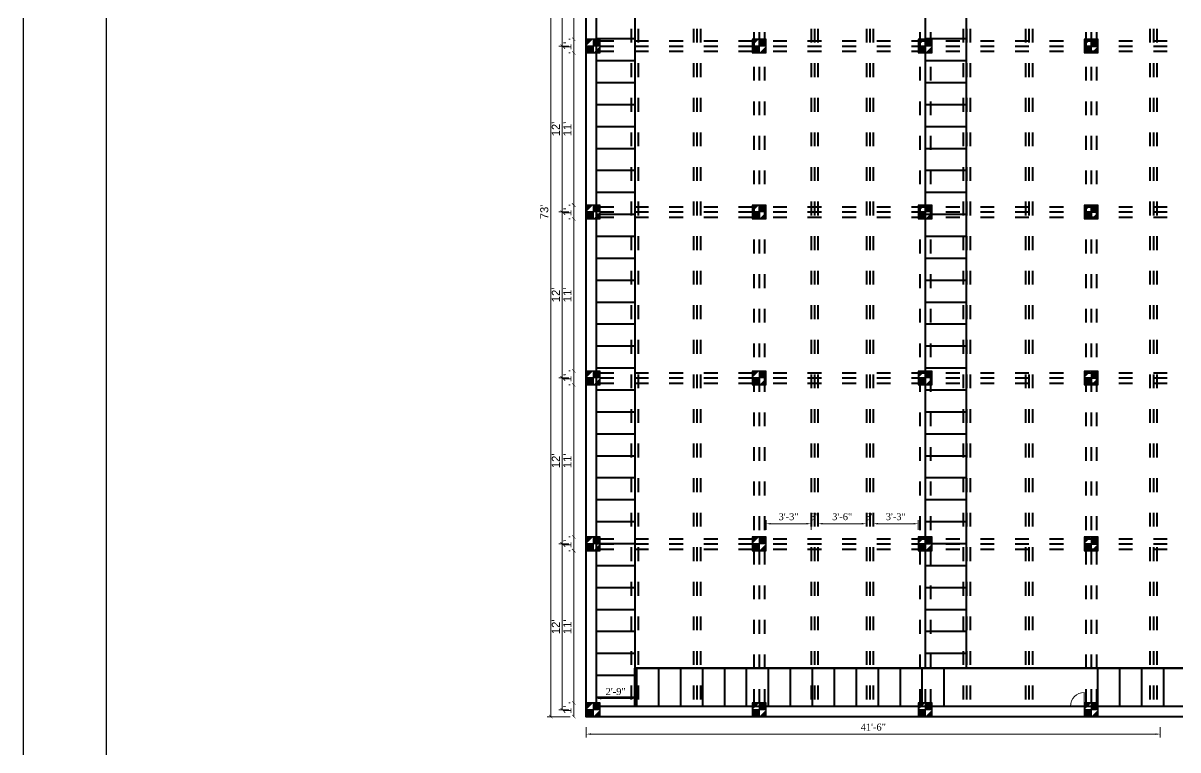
# Model space of a CAD drawing. Extents: x -2338379 to 930990, y -818978 to 106940.
# Drawn here: x 361562 to 362563, y -198416 to -197786 of the extents above; entities that cross this region are included whole.
import ezdxf

# ---------------------------------------------------------------- set-up
doc = ezdxf.new("R2010")
doc.units = 0
doc.header["$MEASUREMENT"] = 0
doc.header["$PDMODE"] = 34
doc.linetypes.add('ACAD_ISO03W100', pattern=[30, 12, -18])
doc.layers.get('0').update_dxf_attribs({"linetype": 'CONTINUOUS', "lineweight": 30})
doc.layers.get('DEFPOINTS').update_dxf_attribs({"linetype": 'CONTINUOUS'})
doc.layers.add('dotline', color=113, linetype='ACAD_ISO03W100')
doc.layers.add('pillar12', color=7, linetype='CONTINUOUS')
doc.layers.add('way', color=252, linetype='CONTINUOUS', lineweight=120)
doc.layers.add('win&doors', color=4, linetype='CONTINUOUS', lineweight=20)
doc.styles.get("Standard").update_dxf_attribs({"font": 'times.ttf', "height": 6})
doc.styles.add('style1', font='arial.ttf')
doc.dimstyles.new('DIM1', dxfattribs={"dimscale": 0, "dimtxt": 7, "dimasz": 3, "dimexe": 3, "dimexo": 15, "dimgap": 2, "dimtad": 1, "dimdec": 0, "dimzin": 0, "dimdsep": 46, "dimlunit": 4, "dimtxsty": 'style1', "dimblk1": 'ARCHTICK', "dimblk2": 'ARCHTICK', "dimsah": 1, "dimcen": 0, "dimclrd": 6, "dimclre": 6, "dimclrt": 256, "dimadec": 0, "dimazin": 0, "dimtfac": 0.333333, "dimtdec": 0, "dimtofl": 0, "dimtmove": 2, "dimatfit": 3, "dimldrblk": 'ARCHTICK', "dimfxl": 1, "dimtolj": 1, "dimtzin": 0, "dimlwd": 13, "dimlwe": 13, "dimarcsym": 0})
doc.dimstyles.new('Standard$0', dxfattribs={"dimtxt": 6, "dimasz": 4, "dimexe": 3, "dimexo": 6, "dimgap": 3, "dimtad": 1, "dimdec": 1, "dimzin": 0, "dimdsep": 46, "dimlunit": 4, "dimtxsty": 'Standard', "dimcen": 0.09, "dimclrd": 6, "dimclre": 6, "dimclrt": 7, "dimadec": 0, "dimazin": 0, "dimtfac": 1, "dimtdec": 1, "dimtix": 1, "dimtofl": 0, "dimtmove": 1, "dimatfit": 3, "dimfxl": 1, "dimtolj": 1, "dimtzin": 0, "dimlwd": 18, "dimlwe": 18, "dimarcsym": 0})
pattern_1 = [(0, (356074.154, -201875.79), (0, 19.05), [])]

# ---------------------------------------------------------------- blocks, each defined once
blk = doc.blocks.new('pill12')
h = blk.add_hatch(color=5)
h.paths.add_polyline_path([(-6, -6), (6, -6), (6, 6), (-6, 6)], flags=17)
edge = h.paths.add_edge_path(flags=17)
edge.add_line((6, 0), (-6, 0))
edge.add_line((0, 6), (0, -6))
for p, q in [((6, 0), (-6, 0)), ((0, 6), (0, -6))]:
    blk.add_line(p, q)
blk.add_lwpolyline([(-6, -6), (6, -6), (6, 6), (-6, 6)], close=True)
blk = doc.blocks.new('door')
at = {"layer": 'win&doors'}
for p, q in [((0, 0), (0, 12)), ((-12, 0), (0, 0))]:
    blk.add_line(p, q, dxfattribs=at)
at = {"layer": 'win&doors', "const_width": 0.125}
blk.add_lwpolyline([(-12, 0), (0, 0)], dxfattribs=at)
at = {"layer": 'win&doors'}
blk.add_arc((0, 0), 12, 90, 180, dxfattribs=at)
blk = doc.blocks.new('_ARCHTICK')
at = {"color": 0, "linetype": 'ByBlock', "const_width": 0.15}
blk.add_lwpolyline([(-0.5, -0.5), (0.5, 0.5)], dxfattribs=at)
blk = doc.blocks.new('*D39')
at = {"color": 6, "lineweight": 13, "transparency": 16777216}
for p, q in [((362035.1, -197667.5), (362036.2, -197667.5)), ((362039.2, -197667.5), (362039.2, -197799.5)), ((362035.1, -197799.5), (362036.2, -197799.5))]:
    blk.add_line(p, q, dxfattribs=at)
at = {"layer": 'DEFPOINTS', "color": 0, "lineweight": 30, "transparency": 16777216}
for p in [(362050.1, -197667.5), (362039.2, -197799.5), (362050.1, -197799.5)]:
    blk.add_point(p, dxfattribs=at)
at = {"color": 6, "lineweight": 13, "transparency": 16777216, "xscale": 3, "yscale": 3, "zscale": 3}
for p, rotation in [((362039.2, -197667.5), 90), ((362039.2, -197799.5), 270)]:
    blk.add_blockref('_ARCHTICK', p, dxfattribs=dict(at, rotation=rotation))
at = {"lineweight": 40, "transparency": 16777216, "insert": (362033.7, -197733.5), "char_height": 7, "attachment_point": 5, "rotation": 90, "style": 'style1'}
blk.add_mtext("\\A1;11'", dxfattribs=at)
blk = doc.blocks.new('*D40')
at = {"color": 6, "lineweight": 13, "transparency": 16777216}
for p, q in [((362035.1, -197799.5), (362036.2, -197799.5)), ((362039.2, -197799.5), (362039.2, -197811.5)), ((362035.1, -197811.5), (362036.2, -197811.5))]:
    blk.add_line(p, q, dxfattribs=at)
at = {"layer": 'DEFPOINTS', "color": 0, "lineweight": 30, "transparency": 16777216}
for p in [(362050.1, -197799.5), (362039.2, -197811.5), (362050.1, -197811.5)]:
    blk.add_point(p, dxfattribs=at)
at = {"color": 6, "lineweight": 13, "transparency": 16777216, "xscale": 3, "yscale": 3, "zscale": 3}
for p, rotation in [((362039.2, -197799.5), 90), ((362039.2, -197811.5), 270)]:
    blk.add_blockref('_ARCHTICK', p, dxfattribs=dict(at, rotation=rotation))
at = {"lineweight": 40, "transparency": 16777216, "insert": (362033.7, -197805.5), "char_height": 7, "attachment_point": 5, "rotation": 90, "style": 'style1'}
blk.add_mtext("\\A1;1'", dxfattribs=at)
blk = doc.blocks.new('*D41')
at = {"color": 6, "lineweight": 13, "transparency": 16777216}
for p, q in [((362035.1, -197811.5), (362036.2, -197811.5)), ((362039.2, -197811.5), (362039.2, -197943.5)), ((362035.1, -197943.5), (362036.2, -197943.5))]:
    blk.add_line(p, q, dxfattribs=at)
at = {"layer": 'DEFPOINTS', "color": 0, "lineweight": 30, "transparency": 16777216}
for p in [(362050.1, -197811.5), (362039.2, -197943.5), (362050.1, -197943.5)]:
    blk.add_point(p, dxfattribs=at)
at = {"color": 6, "lineweight": 13, "transparency": 16777216, "xscale": 3, "yscale": 3, "zscale": 3}
for p, rotation in [((362039.2, -197811.5), 90), ((362039.2, -197943.5), 270)]:
    blk.add_blockref('_ARCHTICK', p, dxfattribs=dict(at, rotation=rotation))
at = {"lineweight": 40, "transparency": 16777216, "insert": (362033.7, -197877.5), "char_height": 7, "attachment_point": 5, "rotation": 90, "style": 'style1'}
blk.add_mtext("\\A1;11'", dxfattribs=at)
blk = doc.blocks.new('*D42')
at = {"color": 6, "lineweight": 13, "transparency": 16777216}
for p, q in [((362035.1, -197943.5), (362036.2, -197943.5)), ((362039.2, -197943.5), (362039.2, -197955.5)), ((362035.1, -197955.5), (362036.2, -197955.5))]:
    blk.add_line(p, q, dxfattribs=at)
at = {"layer": 'DEFPOINTS', "color": 0, "lineweight": 30, "transparency": 16777216}
for p in [(362050.1, -197943.5), (362039.2, -197955.5), (362050.1, -197955.5)]:
    blk.add_point(p, dxfattribs=at)
at = {"color": 6, "lineweight": 13, "transparency": 16777216, "xscale": 3, "yscale": 3, "zscale": 3}
for p, rotation in [((362039.2, -197943.5), 90), ((362039.2, -197955.5), 270)]:
    blk.add_blockref('_ARCHTICK', p, dxfattribs=dict(at, rotation=rotation))
at = {"lineweight": 40, "transparency": 16777216, "insert": (362033.7, -197949.5), "char_height": 7, "attachment_point": 5, "rotation": 90, "style": 'style1'}
blk.add_mtext("\\A1;1'", dxfattribs=at)
blk = doc.blocks.new('*D43')
at = {"color": 6, "lineweight": 13, "transparency": 16777216}
for p, q in [((362035.1, -197955.5), (362036.2, -197955.5)), ((362039.2, -197955.5), (362039.2, -198087.5)), ((362035.1, -198087.5), (362036.2, -198087.5))]:
    blk.add_line(p, q, dxfattribs=at)
at = {"layer": 'DEFPOINTS', "color": 0, "lineweight": 30, "transparency": 16777216}
for p in [(362050.1, -197955.5), (362039.2, -198087.5), (362050.1, -198087.5)]:
    blk.add_point(p, dxfattribs=at)
at = {"color": 6, "lineweight": 13, "transparency": 16777216, "xscale": 3, "yscale": 3, "zscale": 3}
for p, rotation in [((362039.2, -197955.5), 90), ((362039.2, -198087.5), 270)]:
    blk.add_blockref('_ARCHTICK', p, dxfattribs=dict(at, rotation=rotation))
at = {"lineweight": 40, "transparency": 16777216, "insert": (362033.7, -198021.5), "char_height": 7, "attachment_point": 5, "rotation": 90, "style": 'style1'}
blk.add_mtext("\\A1;11'", dxfattribs=at)
blk = doc.blocks.new('*D44')
at = {"color": 6, "lineweight": 13, "transparency": 16777216}
for p, q in [((362035.1, -198087.5), (362036.2, -198087.5)), ((362039.2, -198087.5), (362039.2, -198099.5)), ((362035.1, -198099.5), (362036.2, -198099.5))]:
    blk.add_line(p, q, dxfattribs=at)
at = {"layer": 'DEFPOINTS', "color": 0, "lineweight": 30, "transparency": 16777216}
for p in [(362050.1, -198087.5), (362039.2, -198099.5), (362050.1, -198099.5)]:
    blk.add_point(p, dxfattribs=at)
at = {"color": 6, "lineweight": 13, "transparency": 16777216, "xscale": 3, "yscale": 3, "zscale": 3}
for p, rotation in [((362039.2, -198087.5), 90), ((362039.2, -198099.5), 270)]:
    blk.add_blockref('_ARCHTICK', p, dxfattribs=dict(at, rotation=rotation))
at = {"lineweight": 40, "transparency": 16777216, "insert": (362033.7, -198093.5), "char_height": 7, "attachment_point": 5, "rotation": 90, "style": 'style1'}
blk.add_mtext("\\A1;1'", dxfattribs=at)
blk = doc.blocks.new('*D45')
at = {"color": 6, "lineweight": 13, "transparency": 16777216}
for p, q in [((362035.1, -198099.5), (362036.2, -198099.5)), ((362039.2, -198099.5), (362039.2, -198231.5)), ((362035.1, -198231.5), (362036.2, -198231.5))]:
    blk.add_line(p, q, dxfattribs=at)
at = {"layer": 'DEFPOINTS', "color": 0, "lineweight": 30, "transparency": 16777216}
for p in [(362050.1, -198099.5), (362039.2, -198231.5), (362050.1, -198231.5)]:
    blk.add_point(p, dxfattribs=at)
at = {"color": 6, "lineweight": 13, "transparency": 16777216, "xscale": 3, "yscale": 3, "zscale": 3}
for p, rotation in [((362039.2, -198099.5), 90), ((362039.2, -198231.5), 270)]:
    blk.add_blockref('_ARCHTICK', p, dxfattribs=dict(at, rotation=rotation))
at = {"lineweight": 40, "transparency": 16777216, "insert": (362033.7, -198165.5), "char_height": 7, "attachment_point": 5, "rotation": 90, "style": 'style1'}
blk.add_mtext("\\A1;11'", dxfattribs=at)
blk = doc.blocks.new('*D46')
at = {"color": 6, "lineweight": 13, "transparency": 16777216}
for p, q in [((362035.1, -198231.5), (362036.2, -198231.5)), ((362039.2, -198231.5), (362039.2, -198243.5)), ((362035.1, -198243.5), (362036.2, -198243.5))]:
    blk.add_line(p, q, dxfattribs=at)
at = {"layer": 'DEFPOINTS', "color": 0, "lineweight": 30, "transparency": 16777216}
for p in [(362050.1, -198231.5), (362039.2, -198243.5), (362050.1, -198243.5)]:
    blk.add_point(p, dxfattribs=at)
at = {"color": 6, "lineweight": 13, "transparency": 16777216, "xscale": 3, "yscale": 3, "zscale": 3}
for p, rotation in [((362039.2, -198231.5), 90), ((362039.2, -198243.5), 270)]:
    blk.add_blockref('_ARCHTICK', p, dxfattribs=dict(at, rotation=rotation))
at = {"lineweight": 40, "transparency": 16777216, "insert": (362033.7, -198237.5), "char_height": 7, "attachment_point": 5, "rotation": 90, "style": 'style1'}
blk.add_mtext("\\A1;1'", dxfattribs=at)
blk = doc.blocks.new('*D47')
at = {"color": 6, "lineweight": 13, "transparency": 16777216}
for p, q in [((362035.1, -198243.5), (362036.2, -198243.5)), ((362039.2, -198243.5), (362039.2, -198375.5)), ((362035.1, -198375.5), (362036.2, -198375.5))]:
    blk.add_line(p, q, dxfattribs=at)
at = {"layer": 'DEFPOINTS', "color": 0, "lineweight": 30, "transparency": 16777216}
for p in [(362050.1, -198243.5), (362039.2, -198375.5), (362050.1, -198375.5)]:
    blk.add_point(p, dxfattribs=at)
at = {"color": 6, "lineweight": 13, "transparency": 16777216, "xscale": 3, "yscale": 3, "zscale": 3}
for p, rotation in [((362039.2, -198243.5), 90), ((362039.2, -198375.5), 270)]:
    blk.add_blockref('_ARCHTICK', p, dxfattribs=dict(at, rotation=rotation))
at = {"lineweight": 40, "transparency": 16777216, "insert": (362033.7, -198309.5), "char_height": 7, "attachment_point": 5, "rotation": 90, "style": 'style1'}
blk.add_mtext("\\A1;11'", dxfattribs=at)
blk = doc.blocks.new('*D48')
at = {"color": 6, "lineweight": 13, "transparency": 16777216}
for p, q in [((362035.1, -198375.5), (362036.2, -198375.5)), ((362039.2, -198375.5), (362039.2, -198387.5)), ((362035.1, -198387.5), (362036.2, -198387.5))]:
    blk.add_line(p, q, dxfattribs=at)
at = {"layer": 'DEFPOINTS', "color": 0, "lineweight": 30, "transparency": 16777216}
for p in [(362050.1, -198375.5), (362039.2, -198387.5), (362050.1, -198387.5)]:
    blk.add_point(p, dxfattribs=at)
at = {"color": 6, "lineweight": 13, "transparency": 16777216, "xscale": 3, "yscale": 3, "zscale": 3}
for p, rotation in [((362039.2, -198375.5), 90), ((362039.2, -198387.5), 270)]:
    blk.add_blockref('_ARCHTICK', p, dxfattribs=dict(at, rotation=rotation))
at = {"lineweight": 40, "transparency": 16777216, "insert": (362033.7, -198381.5), "char_height": 7, "attachment_point": 5, "rotation": 90, "style": 'style1'}
blk.add_mtext("\\A1;1'", dxfattribs=at)
blk = doc.blocks.new('*D50')
at = {"color": 6, "lineweight": 13, "transparency": 16777216}
for p, q in [((362035.1, -197661.5), (362026.2, -197661.5)), ((362029.2, -197661.5), (362029.2, -197805.5)), ((362035.1, -197805.5), (362026.2, -197805.5))]:
    blk.add_line(p, q, dxfattribs=at)
at = {"layer": 'DEFPOINTS', "color": 0, "lineweight": 30, "transparency": 16777216}
for p in [(362050.1, -197661.5), (362029.2, -197805.5), (362050.1, -197805.5)]:
    blk.add_point(p, dxfattribs=at)
at = {"color": 6, "lineweight": 13, "transparency": 16777216, "xscale": 3, "yscale": 3, "zscale": 3}
for p, rotation in [((362029.2, -197661.5), 90), ((362029.2, -197805.5), 270)]:
    blk.add_blockref('_ARCHTICK', p, dxfattribs=dict(at, rotation=rotation))
at = {"lineweight": 40, "transparency": 16777216, "insert": (362023.7, -197733.5), "char_height": 7, "attachment_point": 5, "rotation": 90, "style": 'style1'}
blk.add_mtext("\\A1;12'", dxfattribs=at)
blk = doc.blocks.new('*D51')
at = {"color": 6, "lineweight": 13, "transparency": 16777216}
for p, q in [((362035.1, -197805.5), (362026.2, -197805.5)), ((362029.2, -197805.5), (362029.2, -197949.5)), ((362035.1, -197949.5), (362026.2, -197949.5))]:
    blk.add_line(p, q, dxfattribs=at)
at = {"layer": 'DEFPOINTS', "color": 0, "lineweight": 30, "transparency": 16777216}
for p in [(362050.1, -197805.5), (362029.2, -197949.5), (362050.1, -197949.5)]:
    blk.add_point(p, dxfattribs=at)
at = {"color": 6, "lineweight": 13, "transparency": 16777216, "xscale": 3, "yscale": 3, "zscale": 3}
for p, rotation in [((362029.2, -197805.5), 90), ((362029.2, -197949.5), 270)]:
    blk.add_blockref('_ARCHTICK', p, dxfattribs=dict(at, rotation=rotation))
at = {"lineweight": 40, "transparency": 16777216, "insert": (362023.7, -197877.5), "char_height": 7, "attachment_point": 5, "rotation": 90, "style": 'style1'}
blk.add_mtext("\\A1;12'", dxfattribs=at)
blk = doc.blocks.new('*D52')
at = {"color": 6, "lineweight": 13, "transparency": 16777216}
for p, q in [((362035.1, -197949.5), (362026.2, -197949.5)), ((362029.2, -197949.5), (362029.2, -198093.5)), ((362035.1, -198093.5), (362026.2, -198093.5))]:
    blk.add_line(p, q, dxfattribs=at)
at = {"layer": 'DEFPOINTS', "color": 0, "lineweight": 30, "transparency": 16777216}
for p in [(362050.1, -197949.5), (362029.2, -198093.5), (362050.1, -198093.5)]:
    blk.add_point(p, dxfattribs=at)
at = {"color": 6, "lineweight": 13, "transparency": 16777216, "xscale": 3, "yscale": 3, "zscale": 3}
for p, rotation in [((362029.2, -197949.5), 90), ((362029.2, -198093.5), 270)]:
    blk.add_blockref('_ARCHTICK', p, dxfattribs=dict(at, rotation=rotation))
at = {"lineweight": 40, "transparency": 16777216, "insert": (362023.7, -198021.5), "char_height": 7, "attachment_point": 5, "rotation": 90, "style": 'style1'}
blk.add_mtext("\\A1;12'", dxfattribs=at)
blk = doc.blocks.new('*D53')
at = {"color": 6, "lineweight": 13, "transparency": 16777216}
for p, q in [((362035.1, -198093.5), (362026.2, -198093.5)), ((362029.2, -198093.5), (362029.2, -198237.5)), ((362035.1, -198237.5), (362026.2, -198237.5))]:
    blk.add_line(p, q, dxfattribs=at)
at = {"layer": 'DEFPOINTS', "color": 0, "lineweight": 30, "transparency": 16777216}
for p in [(362050.1, -198093.5), (362029.2, -198237.5), (362050.1, -198237.5)]:
    blk.add_point(p, dxfattribs=at)
at = {"color": 6, "lineweight": 13, "transparency": 16777216, "xscale": 3, "yscale": 3, "zscale": 3}
for p, rotation in [((362029.2, -198093.5), 90), ((362029.2, -198237.5), 270)]:
    blk.add_blockref('_ARCHTICK', p, dxfattribs=dict(at, rotation=rotation))
at = {"lineweight": 40, "transparency": 16777216, "insert": (362023.7, -198165.5), "char_height": 7, "attachment_point": 5, "rotation": 90, "style": 'style1'}
blk.add_mtext("\\A1;12'", dxfattribs=at)
blk = doc.blocks.new('*D54')
at = {"color": 6, "lineweight": 13, "transparency": 16777216}
for p, q in [((362035.1, -198237.5), (362026.2, -198237.5)), ((362029.2, -198237.5), (362029.2, -198381.5)), ((362035.1, -198381.5), (362026.2, -198381.5))]:
    blk.add_line(p, q, dxfattribs=at)
at = {"layer": 'DEFPOINTS', "color": 0, "lineweight": 30, "transparency": 16777216}
for p in [(362050.1, -198237.5), (362029.2, -198381.5), (362050.1, -198381.5)]:
    blk.add_point(p, dxfattribs=at)
at = {"color": 6, "lineweight": 13, "transparency": 16777216, "xscale": 3, "yscale": 3, "zscale": 3}
for p, rotation in [((362029.2, -198237.5), 90), ((362029.2, -198381.5), 270)]:
    blk.add_blockref('_ARCHTICK', p, dxfattribs=dict(at, rotation=rotation))
at = {"lineweight": 40, "transparency": 16777216, "insert": (362023.7, -198309.5), "char_height": 7, "attachment_point": 5, "rotation": 90, "style": 'style1'}
blk.add_mtext("\\A1;12'", dxfattribs=at)
blk = doc.blocks.new('*D55')
at = {"color": 6, "lineweight": 13, "transparency": 16777216}
for p, q in [((362035.1, -197511.5), (362016.3, -197511.5)), ((362019.3, -197511.5), (362019.3, -198387.5)), ((362035.1, -198387.5), (362016.3, -198387.5))]:
    blk.add_line(p, q, dxfattribs=at)
at = {"layer": 'DEFPOINTS', "color": 0, "lineweight": 30, "transparency": 16777216}
for p in [(362050.1, -197511.5), (362019.3, -198387.5), (362050.1, -198387.5)]:
    blk.add_point(p, dxfattribs=at)
at = {"color": 6, "lineweight": 13, "transparency": 16777216, "xscale": 3, "yscale": 3, "zscale": 3}
for p, rotation in [((362019.3, -197511.5), 90), ((362019.3, -198387.5), 270)]:
    blk.add_blockref('_ARCHTICK', p, dxfattribs=dict(at, rotation=rotation))
at = {"lineweight": 40, "transparency": 16777216, "insert": (362013.7, -197949.5), "char_height": 7, "attachment_point": 5, "rotation": 90, "style": 'style1'}
blk.add_mtext("\\A1;73'", dxfattribs=at)
blk = doc.blocks.new('*D1421')
at = {"color": 6, "lineweight": 18, "transparency": 16777216}
for p, q in [((362050.1, -198396.6), (362050.1, -198405.6)), ((362054.1, -198402.6), (362544.1, -198402.6)), ((362548.1, -198396.6), (362548.1, -198405.6))]:
    blk.add_line(p, q, dxfattribs=at)
at = {"color": 6, "lineweight": 30, "transparency": 16777216}
for points in [[(362054.1, -198402), (362054.1, -198403.3), (362050.1, -198402.6)], [(362544.1, -198402), (362544.1, -198403.3), (362548.1, -198402.6)]]:
    blk.add_solid(points, dxfattribs=at)
at = {"layer": 'DEFPOINTS', "color": 0, "lineweight": 30, "transparency": 16777216}
for p in [(362050.1, -198387.5), (362548.1, -198387.5), (362548.1, -198402.6)]:
    blk.add_point(p, dxfattribs=at)
at = {"color": 7, "lineweight": 30, "transparency": 16777216, "insert": (362299.1, -198396.6), "char_height": 6, "attachment_point": 5}
blk.add_mtext('\\A1;41\'-6"', dxfattribs=at)
blk = doc.blocks.new('*D1422')
at = {"color": 6, "lineweight": 18, "transparency": 16777216}
for p, q in [((362206.1, -198225.5), (362206.1, -198217.1)), ((362210.1, -198220.1), (362241.1, -198220.1)), ((362245.1, -198225.5), (362245.1, -198217.1))]:
    blk.add_line(p, q, dxfattribs=at)
at = {"color": 6, "lineweight": 30, "transparency": 16777216}
for points in [[(362210.1, -198219.4), (362210.1, -198220.7), (362206.1, -198220.1)], [(362241.1, -198219.4), (362241.1, -198220.7), (362245.1, -198220.1)]]:
    blk.add_solid(points, dxfattribs=at)
at = {"layer": 'DEFPOINTS', "color": 0, "lineweight": 30, "transparency": 16777216}
for p in [(362245.1, -198220.1), (362206.1, -198231.5), (362245.1, -198231.5)]:
    blk.add_point(p, dxfattribs=at)
at = {"color": 7, "lineweight": 30, "transparency": 16777216, "insert": (362225.6, -198214), "char_height": 6, "attachment_point": 5}
blk.add_mtext('\\A1;3\'-3"', dxfattribs=at)
blk = doc.blocks.new('*D1423')
at = {"color": 6, "lineweight": 18, "transparency": 16777216}
for p, q in [((362245.1, -198220.1), (362245.1, -198217.1)), ((362251.1, -198220.1), (362251.1, -198217.1))]:
    blk.add_line(p, q, dxfattribs=at)
at = {"layer": 'DEFPOINTS', "color": 0, "lineweight": 30, "transparency": 16777216}
for p in [(362245.1, -198220.1), (362251.1, -198220.1), (362251.1, -198220.1)]:
    blk.add_point(p, dxfattribs=at)
at = {"color": 7, "lineweight": 30, "transparency": 16777216, "insert": (362248.1, -198214), "char_height": 6, "attachment_point": 5}
blk.add_mtext('\\A1;6"', dxfattribs=at)
blk = doc.blocks.new('*D1424')
at = {"color": 6, "lineweight": 18, "transparency": 16777216}
for p, q in [((362251.1, -198220.1), (362251.1, -198217.1)), ((362255.1, -198220.1), (362289.1, -198220.1)), ((362293.1, -198220.1), (362293.1, -198217.1))]:
    blk.add_line(p, q, dxfattribs=at)
at = {"color": 6, "lineweight": 30, "transparency": 16777216}
for points in [[(362255.1, -198219.4), (362255.1, -198220.7), (362251.1, -198220.1)], [(362289.1, -198219.4), (362289.1, -198220.7), (362293.1, -198220.1)]]:
    blk.add_solid(points, dxfattribs=at)
at = {"layer": 'DEFPOINTS', "color": 0, "lineweight": 30, "transparency": 16777216}
for p in [(362251.1, -198220.1), (362293.1, -198220.1), (362293.1, -198220.1)]:
    blk.add_point(p, dxfattribs=at)
at = {"color": 7, "lineweight": 30, "transparency": 16777216, "insert": (362272.1, -198214), "char_height": 6, "attachment_point": 5}
blk.add_mtext('\\A1;3\'-6"', dxfattribs=at)
blk = doc.blocks.new('*D1425')
at = {"color": 6, "lineweight": 18, "transparency": 16777216}
for p, q in [((362293.1, -198220.1), (362293.1, -198217.1)), ((362299.1, -198220.1), (362299.1, -198217.1))]:
    blk.add_line(p, q, dxfattribs=at)
at = {"layer": 'DEFPOINTS', "color": 0, "lineweight": 30, "transparency": 16777216}
for p in [(362293.1, -198220.1), (362299.1, -198220.1), (362299.1, -198220.1)]:
    blk.add_point(p, dxfattribs=at)
at = {"color": 7, "lineweight": 30, "transparency": 16777216, "insert": (362296.1, -198214), "char_height": 6, "attachment_point": 5}
blk.add_mtext('\\A1;6"', dxfattribs=at)
blk = doc.blocks.new('*D1426')
at = {"color": 6, "lineweight": 18, "transparency": 16777216}
for p, q in [((362299.1, -198220.1), (362299.1, -198217.1)), ((362303.1, -198220.1), (362334.1, -198220.1)), ((362338.1, -198225.5), (362338.1, -198217.1))]:
    blk.add_line(p, q, dxfattribs=at)
at = {"color": 6, "lineweight": 30, "transparency": 16777216}
for points in [[(362303.1, -198219.4), (362303.1, -198220.7), (362299.1, -198220.1)], [(362334.1, -198219.4), (362334.1, -198220.7), (362338.1, -198220.1)]]:
    blk.add_solid(points, dxfattribs=at)
at = {"layer": 'DEFPOINTS', "color": 0, "lineweight": 30, "transparency": 16777216}
for p in [(362299.1, -198220.1), (362338.1, -198220.1), (362338.1, -198231.5)]:
    blk.add_point(p, dxfattribs=at)
at = {"color": 7, "lineweight": 30, "transparency": 16777216, "insert": (362318.6, -198214), "char_height": 6, "attachment_point": 5}
blk.add_mtext('\\A1;3\'-3"', dxfattribs=at)
blk = doc.blocks.new('*D1430')
at = {"color": 6, "lineweight": 18, "transparency": 16777216}
for p, q in [((362059.1, -198372.5), (362059.1, -198368.8)), ((362088.1, -198371.8), (362063.1, -198371.8)), ((362092.1, -198372.5), (362092.1, -198368.8))]:
    blk.add_line(p, q, dxfattribs=at)
at = {"color": 6, "lineweight": 30, "transparency": 16777216}
for points in [[(362063.1, -198371.1), (362063.1, -198372.5), (362059.1, -198371.8)], [(362088.1, -198371.1), (362088.1, -198372.5), (362092.1, -198371.8)]]:
    blk.add_solid(points, dxfattribs=at)
at = {"layer": 'DEFPOINTS', "color": 0, "lineweight": 30, "transparency": 16777216}
for p in [(362059.1, -198371.8), (362059.1, -198378.5), (362092.1, -198378.5)]:
    blk.add_point(p, dxfattribs=at)
at = {"color": 7, "lineweight": 30, "transparency": 16777216, "insert": (362075.6, -198365.7), "char_height": 6, "attachment_point": 5}
blk.add_mtext('\\A1;2\'-9"', dxfattribs=at)

msp = doc.modelspace()

# ---------------------------------------------------------------- hatches: boundary and pattern name
at = {"layer": 'way', "lineweight": 40}
h = msp.add_hatch(dxfattribs=at)
h.set_pattern_fill('LINE', color=256, scale=6, style=0)
h.set_pattern_definition(pattern_1)
h.paths.add_polyline_path([(362059.1, -197520.53), (362092.1, -197520.53), (362092.1, -198378.53), (362059.1, -198378.53)])
h = msp.add_hatch(dxfattribs=at)
h.set_pattern_fill('LINE', color=256, scale=6, style=0)
h.set_pattern_definition(pattern_1)
h.paths.add_polyline_path([(362344.1, -198345.53), (362380.1, -198345.53), (362380.1, -197553.53), (362344.1, -197553.53)])
h = msp.add_hatch(dxfattribs=at)
h.set_pattern_fill('LINE', color=256, scale=6, angle=90, style=0)
h.set_pattern_definition([(90, (356074.154, -201875.79), (-19.05, 1e-15), [])])
h.paths.add_polyline_path([(362374.1, -198378.53), (362374.1, -198345.53), (362092.1, -198345.53), (362092.1, -198378.53)])
h.paths.add_polyline_path([(362842.1, -198345.53), (362842.1, -198378.53), (362854.1, -198378.53), (362854.1, -198345.53)])
h.paths.add_polyline_path([(362830.1, -198378.53), (362830.1, -198345.53), (362482.1, -198345.53), (362482.1, -198378.53)])
h.paths.add_polyline_path([(362890.1, -198378.53), (362890.1, -198345.53), (362878.1, -198345.53), (362878.1, -198378.53)])
h.paths.add_polyline_path([(362902.1, -198345.53), (362902.1, -198378.53), (363244.1, -198378.53), (363244.1, -198345.53)])

# ---------------------------------------------------------------- linework, layer by layer
at = {"color": 3}
for points in [[(364739.12, -199437.04), (364739.12, -197190.64), (361561.52, -197190.64), (361561.52, -199437.04)], [(364667.12, -199365.04), (364667.12, -197262.64), (361633.52, -197262.64), (361633.52, -199365.04)]]:
    msp.add_lwpolyline(points, close=True, dxfattribs=at)
at = {"lineweight": 40}
msp.add_lwpolyline([(362050.1, -197511.53), (363358.1, -197511.53), (363358.1, -198387.53), (362050.1, -198387.53)], close=True, dxfattribs=at)
at = {"layer": 'dotline', "lineweight": 40}
for p, q in [((362089.1, -197520.53), (362089.1, -198378.53)), ((362095.1, -197520.53), (362095.1, -198378.53)), ((362143.1, -197520.53), (362143.1, -198378.53)), ((362146.1, -197520.53), (362146.1, -198378.53)), ((362149.1, -197520.53), (362149.1, -198378.53)), ((362245.1, -197520.53), (362245.1, -198378.53)), ((362248.1, -197520.53), (362248.1, -198378.53)), ((362251.1, -197520.53), (362251.1, -198378.53)), ((362293.1, -197520.53), (362293.1, -198378.53)), ((362296.1, -197520.53), (362296.1, -198378.53)), ((362299.1, -197520.53), (362299.1, -198378.53)), ((362377.1, -197520.53), (362377.1, -198378.53)), ((362380.1, -197520.53), (362380.1, -198378.53)), ((362383.1, -197520.53), (362383.1, -198378.53)), ((362431.1, -197520.53), (362431.1, -198378.53)), ((362434.1, -197520.53), (362434.1, -198378.53)), ((362437.1, -197520.53), (362437.1, -198378.53)), ((362539.1, -197520.53), (362539.1, -198378.53)), ((362542.1, -197520.53), (362542.1, -198378.53)), ((362545.1, -197520.53), (362545.1, -198378.53)), ((362195.6, -197523.53), (362195.6, -198375.53)), ((362200.1, -197523.53), (362200.1, -198375.53)), ((362204.6, -197523.53), (362204.6, -198375.53)), ((362339.6, -197523.53), (362339.6, -198375.53)), ((362344.1, -197523.53), (362344.1, -198375.53)), ((362348.6, -197523.53), (362348.6, -198375.53)), ((362483.6, -197523.53), (362483.6, -198378.53)), ((362488.1, -197523.53), (362488.1, -198375.53)), ((362492.6, -197523.53), (362492.6, -198375.53)), ((362062.1, -197801.03), (363346.1, -197801.03)), ((362062.1, -197805.53), (363346.1, -197805.53)), ((362062.1, -197810.03), (363346.1, -197810.03)), ((362062.1, -197945.03), (362627.6, -197945.03)), ((362062.1, -197949.53), (362627.6, -197949.53)), ((362062.1, -197954.03), (362627.6, -197954.03)), ((362062.1, -198089.03), (363346.1, -198089.03)), ((362062.1, -198093.53), (363346.1, -198093.53)), ((362062.1, -198098.03), (363346.1, -198098.03)), ((362062.1, -198233.03), (363346.1, -198233.03)), ((362062.1, -198237.53), (363346.1, -198237.53)), ((362062.1, -198242.03), (363346.1, -198242.03))]:
    msp.add_line(p, q, dxfattribs=at)
at = {"layer": 'way', "lineweight": 40}
for p in [(362092.1, -197553.53), (363244.1, -198345.53)]:
    msp.add_line(p, (362092.1, -198345.53), dxfattribs=at)
for points in [[(362059.1, -197520.53), (363349.1, -197520.53), (363349.1, -198378.53), (362059.1, -198378.53)], [(362344.1, -198345.53), (362380.1, -198345.53), (362380.1, -197553.53), (362344.1, -197553.53)], [(362092.1, -198345.53), (363244.1, -198345.53), (363244.1, -198378.53), (362092.1, -198378.53)]]:
    msp.add_lwpolyline(points, close=True, dxfattribs=at)

# ---------------------------------------------------------------- block references
at = {"lineweight": 40}
msp.add_blockref('door', (362482.1, -198378.53), dxfattribs=at)
at = {"layer": 'pillar12'}
for p in [(362056.1, -197805.53), (362200.1, -197805.53), (362344.1, -197805.53), (362488.1, -197805.53), (362056.1, -197949.53), (362200.1, -197949.53), (362344.1, -197949.53), (362488.1, -197949.53), (362056.1, -198093.53), (362200.1, -198093.53), (362344.1, -198093.53), (362488.1, -198093.53), (362056.1, -198237.53), (362200.1, -198237.53), (362344.1, -198237.53), (362488.1, -198237.53), (362056.1, -198381.53), (362200.1, -198381.53), (362344.1, -198381.53), (362488.1, -198381.53)]:
    msp.add_blockref('pill12', p, dxfattribs=at)

# ---------------------------------------------------------------- dimensions: what is measured, and where the dimension line sits
at = {"lineweight": 40}
dim = msp.add_aligned_dim(p1=(362050.1, -197511.53), p2=(362050.1, -198387.53), distance=-30.79, dimstyle='DIM1', override={"dimscale": 1}, dxfattribs=at)
dim.commit()
dim.dimension.update_dxf_attribs({"geometry": '*D55', "text_midpoint": (362013.73, -197949.53)})
for base, p1, p2, picture, middle in [((362029.2, -197805.53), (362050.1, -197661.53), (362050.1, -197805.53), '*D50', (362023.68, -197733.53)), ((362039.17, -197799.53), (362050.1, -197667.53), (362050.1, -197799.53), '*D39', (362033.65, -197733.53)), ((362039.17, -197811.53), (362050.1, -197799.53), (362050.1, -197811.53), '*D40', (362033.65, -197805.53)), ((362029.2, -197949.53), (362050.1, -197805.53), (362050.1, -197949.53), '*D51', (362023.68, -197877.53)), ((362039.17, -197943.53), (362050.1, -197811.53), (362050.1, -197943.53), '*D41', (362033.65, -197877.53)), ((362039.17, -197955.53), (362050.1, -197943.53), (362050.1, -197955.53), '*D42', (362033.65, -197949.53)), ((362029.2, -198093.53), (362050.1, -197949.53), (362050.1, -198093.53), '*D52', (362023.68, -198021.53)), ((362039.17, -198087.53), (362050.1, -197955.53), (362050.1, -198087.53), '*D43', (362033.65, -198021.53)), ((362029.2, -198237.53), (362050.1, -198093.53), (362050.1, -198237.53), '*D53', (362023.68, -198165.53)), ((362039.17, -198099.53), (362050.1, -198087.53), (362050.1, -198099.53), '*D44', (362033.65, -198093.53)), ((362039.17, -198231.53), (362050.1, -198099.53), (362050.1, -198231.53), '*D45', (362033.65, -198165.53)), ((362039.17, -198243.53), (362050.1, -198231.53), (362050.1, -198243.53), '*D46', (362033.65, -198237.53)), ((362029.2, -198381.53), (362050.1, -198237.53), (362050.1, -198381.53), '*D54', (362023.68, -198309.53)), ((362039.17, -198375.53), (362050.1, -198243.53), (362050.1, -198375.53), '*D47', (362033.65, -198309.53)), ((362039.17, -198387.53), (362050.1, -198375.53), (362050.1, -198387.53), '*D48', (362033.65, -198381.53))]:
    dim = msp.add_linear_dim(base=base, p1=p1, p2=p2, angle=90, dimstyle='DIM1', override={"dimscale": 1, "dimtmove": 1}, dxfattribs=at)
    dim.commit()
    dim.dimension.update_dxf_attribs({"geometry": picture, "text_midpoint": middle})
at = {"lineweight": 30}
for base, p1, p2, picture, middle in [((362245.1, -198220.06), (362206.1, -198231.53), (362245.1, -198231.53), '*D1422', (362225.6, -198214.01)), ((362251.1, -198220.06), (362245.1, -198220.06), (362251.1, -198220.06), '*D1423', (362248.1, -198214.01)), ((362293.1, -198220.06), (362251.1, -198220.06), (362293.1, -198220.06), '*D1424', (362272.1, -198214.01)), ((362299.1, -198220.06), (362293.1, -198220.06), (362299.1, -198220.06), '*D1425', (362296.1, -198214.01)), ((362338.1, -198220.06), (362299.1, -198220.06), (362338.1, -198231.53), '*D1426', (362318.6, -198214.01)), ((362059.1, -198371.8), (362092.1, -198378.53), (362059.1, -198378.53), '*D1430', (362075.6, -198365.74)), ((362548.12, -198402.62), (362050.1, -198387.53), (362548.12, -198387.53), '*D1421', (362299.11, -198396.57))]:
    dim = msp.add_linear_dim(base=base, p1=p1, p2=p2, dimstyle='Standard$0', override={"dimdec": 0, "dimtdec": 0, "dimfxl": 6, "dimfxlon": 1, "dimarcsym": 1}, dxfattribs=at)
    dim.commit()
    dim.dimension.update_dxf_attribs({"geometry": picture, "text_midpoint": middle})

doc.saveas('drawing.dxf')
